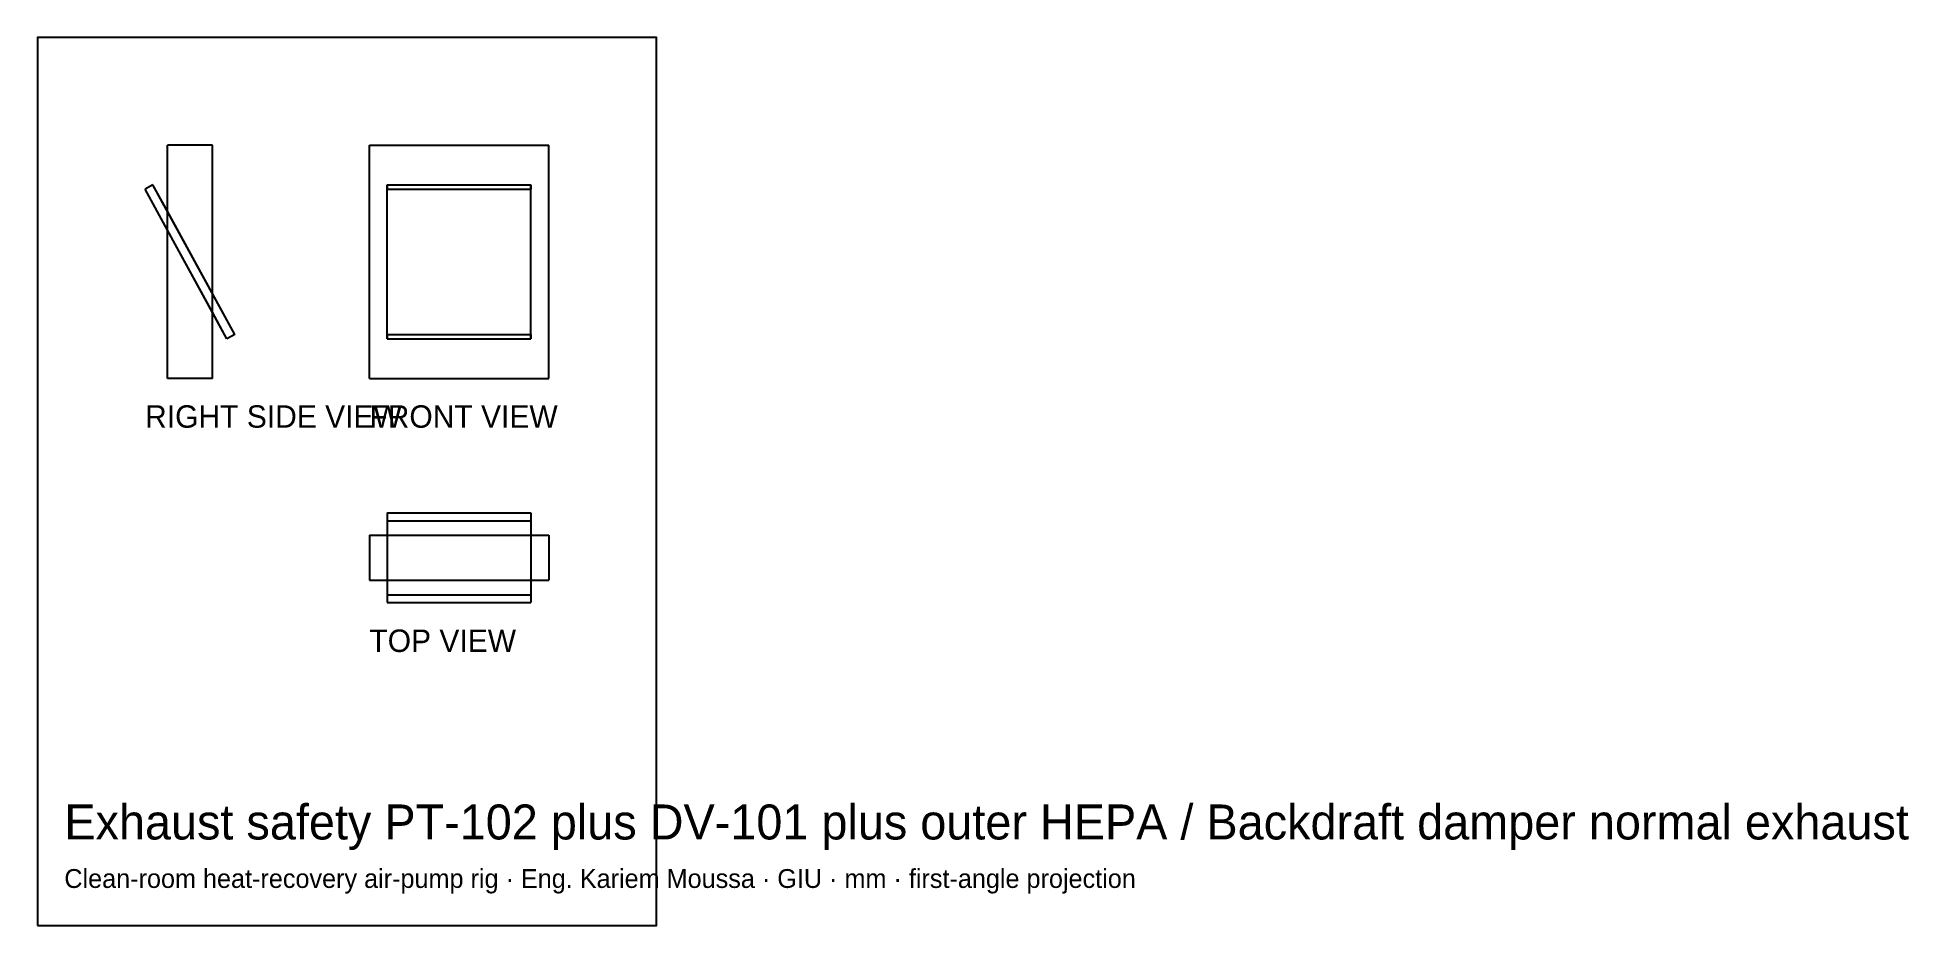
# Model space of a CAD drawing. Header units: millimetres. Extents: x -122 to 86, y 376 to 475.
import ezdxf

# ---------------------------------------------------------------- set-up
doc = ezdxf.new("R2010")
doc.units = ezdxf.units.MM
for name, color, linetype in [('BORDER', 7, 'Continuous'), ('HIDDEN', 8, 'Continuous'), ('TEXT', 5, 'Continuous'), ('VISIBLE', 7, 'Continuous')]:
    doc.layers.add(name, color=color, linetype=linetype)

msp = doc.modelspace()

# ---------------------------------------------------------------- linework, layer by layer
at = {"layer": 'BORDER'}
msp.add_lwpolyline([(-121.99, 376.01), (-53, 376.01), (-53, 475), (-121.99, 475)], close=True, dxfattribs=at)
at = {"layer": 'HIDDEN'}
for points in [[(-102.49, 463), (-107.49, 463)], [(-107.49, 437), (-107.49, 463)], [(-102.49, 437), (-102.49, 463)], [(-85, 463), (-65, 463)], [(-85, 437), (-85, 463)], [(-65, 437), (-65, 463)], [(-109.11, 458.58), (-109.99, 458.1)], [(-100.88, 441.42), (-109.99, 458.1)], [(-100, 441.9), (-109.11, 458.58)], [(-83, 441.9), (-83, 458.58)], [(-67, 441.9), (-67, 458.58)], [(-102.49, 446.47), (-107.49, 455.62)], [(-102.49, 444.38), (-107.49, 453.53)], [(-83, 441.42), (-83, 453.53)], [(-67, 441.42), (-67, 453.53)], [(-100, 441.9), (-100.88, 441.42)], [(-83, 441.9), (-67, 441.9)], [(-83, 441.9), (-83, 441.42)], [(-83, 441.42), (-67, 441.42)], [(-67, 441.9), (-67, 441.42)], [(-102.49, 437), (-107.49, 437)], [(-85, 437), (-65, 437)], [(-83, 422), (-83, 421.12)], [(-67, 422), (-67, 421.12)], [(-85, 419.51), (-65, 419.51)], [(-85, 419.51), (-85, 414.51)], [(-83, 421.12), (-67, 421.12)], [(-83, 421.12), (-83, 412.01)], [(-83, 419.51), (-83, 414.51)], [(-67, 421.12), (-67, 412.01)], [(-67, 419.51), (-67, 414.51)], [(-65, 419.51), (-65, 414.51)], [(-85, 414.51), (-65, 414.51)]]:
    msp.add_lwpolyline(points, dxfattribs=at)
at = {"layer": 'VISIBLE'}
for points in [[(-102.49, 463), (-107.49, 463)], [(-107.49, 437), (-107.49, 463)], [(-102.49, 437), (-102.49, 463)], [(-85, 463), (-65, 463)], [(-85, 437), (-85, 463)], [(-65, 437), (-65, 463)], [(-109.11, 458.58), (-109.99, 458.1)], [(-107.49, 453.53), (-109.99, 458.1)], [(-107.49, 455.62), (-109.11, 458.58)], [(-83, 458.58), (-67, 458.58)], [(-83, 458.58), (-83, 458.1)], [(-83, 458.1), (-67, 458.1)], [(-83, 453.53), (-83, 458.1)], [(-67, 458.58), (-67, 458.1)], [(-67, 453.53), (-67, 458.1)], [(-100, 441.9), (-102.49, 446.47)], [(-100.88, 441.42), (-102.49, 444.38)], [(-100, 441.9), (-100.88, 441.42)], [(-102.49, 437), (-107.49, 437)], [(-85, 437), (-65, 437)], [(-83, 422), (-67, 422)], [(-83, 422), (-83, 419.51)], [(-67, 422), (-67, 419.51)], [(-85, 419.51), (-65, 419.51)], [(-85, 419.51), (-85, 414.51)], [(-65, 419.51), (-65, 414.51)], [(-85, 414.51), (-65, 414.51)], [(-83, 414.51), (-83, 412.89)], [(-83, 412.89), (-67, 412.89)], [(-83, 412.89), (-83, 412.01)], [(-67, 414.51), (-67, 412.89)], [(-67, 412.89), (-67, 412.01)], [(-83, 412.01), (-67, 412.01)]]:
    msp.add_lwpolyline(points, dxfattribs=at)

# ---------------------------------------------------------------- texts
at = {"layer": 'TEXT'}
for s, height, p in [('RIGHT SIDE VIEW', 2.5, (-109.99, 431.5)), ('FRONT VIEW', 2.5, (-85, 431.5)), ('TOP VIEW', 2.5, (-85, 406.51)), ('Exhaust safety PT-102 plus DV-101 plus outer HEPA / Backdraft damper normal exhaust', 3.9, (-118.99, 385.61)), ('Clean-room heat-recovery air-pump rig · Eng. Kariem Moussa · GIU · mm · first-angle projection', 2.1, (-118.99, 380.21))]:
    msp.add_text(s, height=height, dxfattribs=at).set_placement(p)

doc.saveas('drawing.dxf')
